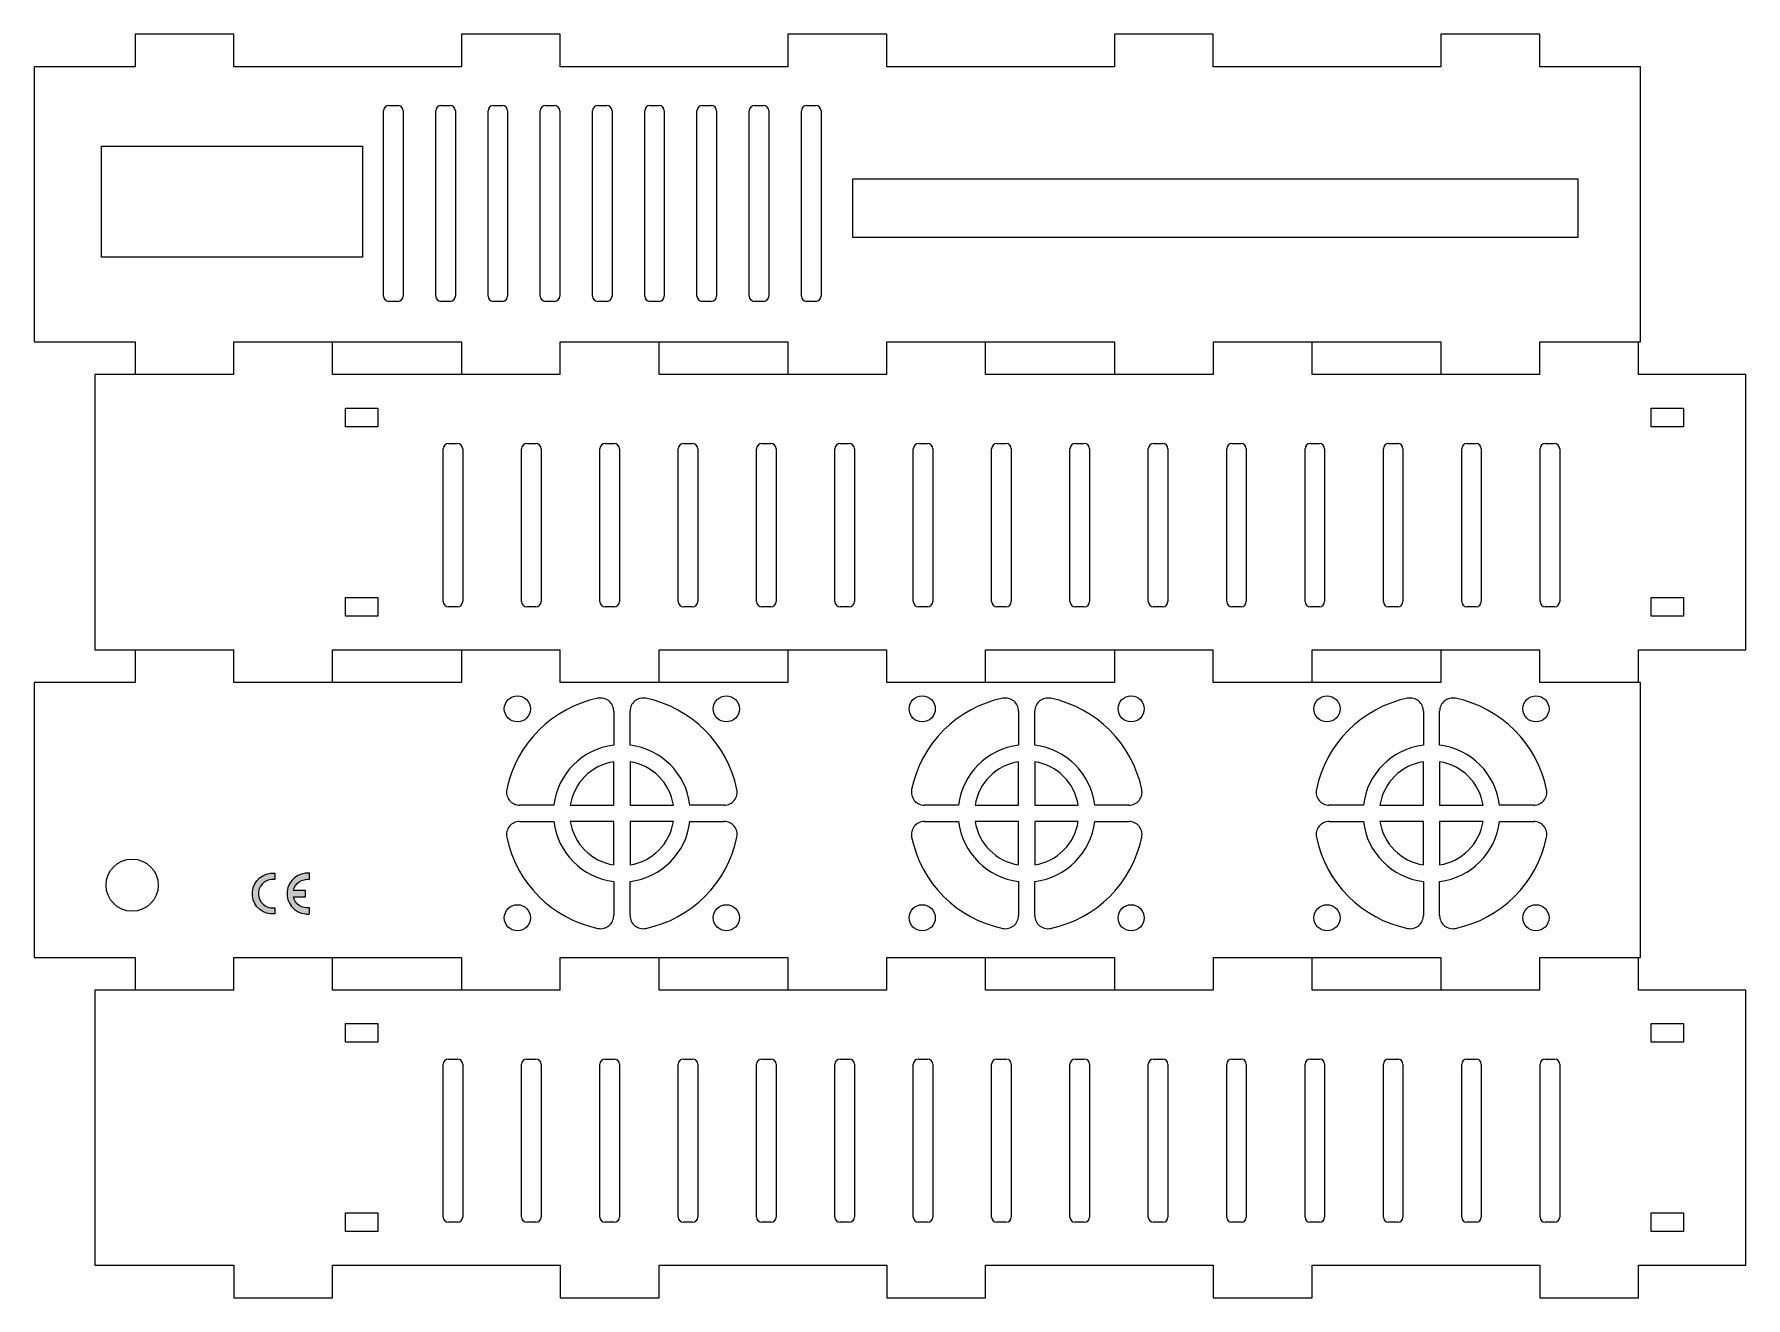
# Model space of a CAD drawing. Header units: millimetres. Extents: x -57 to 205, y 449 to 643.
import ezdxf

# ---------------------------------------------------------------- set-up
doc = ezdxf.new("R2010")
doc.units = ezdxf.units.MM
doc.layers.add('1', color=1, linetype='Continuous', lineweight=5)
doc.layers.add('2', color=5, linetype='Continuous', lineweight=5)

msp = doc.modelspace()

# ---------------------------------------------------------------- hatches: boundary and pattern name
at = {"lineweight": 0}
h = msp.add_hatch(color=7, dxfattribs=at)
h.dxf.hatch_style = 2
edge = h.paths.add_edge_path()
edge.add_spline(control_points=[(-19.88, 514.11), (-19.88, 514.11), (-19.88, 513.17), (-19.88, 513.17), (-21.07, 513.34), (-22.18, 512.51), (-22.36, 511.31), (-22.53, 510.11), (-21.7, 509), (-20.5, 508.83), (-20.29, 508.8), (-20.08, 508.8), (-19.88, 508.83), (-19.88, 508.83), (-19.88, 507.88), (-19.88, 507.88), (-21.6, 507.71), (-23.13, 508.96), (-23.3, 510.68), (-23.48, 512.4), (-22.22, 513.94), (-20.5, 514.11), (-20.29, 514.13), (-20.08, 514.13), (-19.88, 514.11)], knot_values=[0, 0, 0, 0, 1, 1, 1, 2, 2, 2, 3, 3, 3, 4, 4, 4, 5, 5, 5, 6, 6, 6, 7, 7, 7, 8, 8, 8, 8], degree=3, periodic=0)
h = msp.add_hatch(color=7, dxfattribs=at)
h.dxf.hatch_style = 2
edge = h.paths.add_edge_path()
edge.add_spline(control_points=[(-17.01, 511.47), (-16.76, 512.59), (-15.69, 513.33), (-14.55, 513.17), (-14.55, 513.17), (-14.55, 514.11), (-14.55, 514.11), (-16.27, 514.28), (-17.81, 513.03), (-17.98, 511.31), (-18.15, 509.59), (-16.9, 508.05), (-15.18, 507.88), (-14.97, 507.86), (-14.76, 507.86), (-14.55, 507.88), (-14.55, 507.88), (-14.55, 508.83), (-14.55, 508.83), (-15.69, 508.66), (-16.76, 509.41), (-17.01, 510.53), (-17.01, 510.53), (-15.18, 510.53), (-15.18, 510.53), (-15.18, 510.53), (-15.18, 511.47), (-15.18, 511.47), (-15.18, 511.47), (-17.01, 511.47), (-17.01, 511.47), (-17.01, 511.47), (-17.01, 511.47), (-17.01, 511.47)], knot_values=[0, 0, 0, 0, 1, 1, 1, 2, 2, 2, 3, 3, 3, 4, 4, 4, 5, 5, 5, 6, 6, 6, 7, 7, 7, 8, 8, 8, 9, 9, 9, 10, 10, 10, 11, 11, 11, 11], degree=3, periodic=0)

# ---------------------------------------------------------------- linework, layer by layer
at = {"layer": '1', "lineweight": 5}
for p, q in [((-41.27, 642.62), (-41.27, 637.62)), ((-26.14, 642.62), (-41.27, 642.62)), ((-26.14, 637.62), (-26.14, 642.62)), ((23.86, 642.62), (8.73, 642.62)), ((8.73, 642.62), (8.73, 637.62)), ((23.86, 637.62), (23.86, 642.62)), ((73.86, 642.62), (58.73, 642.62)), ((58.73, 642.62), (58.73, 637.62)), ((73.86, 637.62), (73.86, 642.62)), ((123.86, 642.62), (108.73, 642.62)), ((108.73, 642.62), (108.73, 637.62)), ((123.86, 637.62), (123.86, 642.62)), ((173.86, 642.62), (158.73, 642.62)), ((158.73, 642.62), (158.73, 637.62)), ((173.86, 637.62), (173.86, 642.62)), ((-41.27, 637.62), (-56.71, 637.62)), ((-56.71, 637.62), (-56.71, 595.49)), ((8.73, 637.62), (-26.14, 637.62)), ((58.73, 637.62), (23.86, 637.62)), ((108.73, 637.62), (73.86, 637.62)), ((158.73, 637.62), (123.86, 637.62)), ((189.29, 637.62), (173.86, 637.62)), ((189.29, 595.49), (189.29, 637.62)), ((-56.71, 595.49), (-41.27, 595.49)), ((-41.27, 595.49), (-41.27, 590.49)), ((-26.14, 590.49), (-26.14, 595.49)), ((-26.14, 595.49), (8.73, 595.49)), ((-11.01, 590.49), (-11.01, 595.49)), ((8.73, 595.49), (8.73, 590.49)), ((23.86, 590.49), (23.86, 595.49)), ((23.86, 595.49), (58.73, 595.49)), ((38.99, 590.49), (38.99, 595.49)), ((58.73, 595.49), (58.73, 595.49)), ((58.73, 595.49), (58.73, 590.49)), ((73.86, 590.49), (73.86, 595.49)), ((73.86, 595.49), (108.73, 595.49)), ((88.99, 590.49), (88.99, 595.49)), ((108.73, 595.49), (108.73, 590.49)), ((123.86, 595.49), (158.73, 595.49)), ((123.86, 595.49), (123.86, 590.49)), ((138.99, 590.49), (138.99, 595.49)), ((158.73, 595.49), (158.73, 590.49)), ((173.86, 590.49), (173.86, 595.49)), ((173.86, 595.49), (189.29, 595.49)), ((188.99, 590.49), (188.99, 595.49)), ((-26.14, 590.49), (-47.44, 590.49)), ((-47.44, 590.49), (-47.44, 548.36)), ((23.86, 590.49), (-11.01, 590.49)), ((73.86, 590.49), (38.99, 590.49)), ((123.86, 590.49), (88.99, 590.49)), ((173.86, 590.49), (138.99, 590.49)), ((205.42, 590.49), (188.99, 590.49)), ((205.42, 548.36), (205.42, 590.49)), ((-47.44, 548.36), (-26.14, 548.36)), ((-41.27, 548.36), (-41.27, 543.36)), ((-26.14, 543.36), (-26.14, 548.36)), ((-11.01, 543.36), (-11.01, 548.36)), ((-11.01, 548.36), (23.86, 548.36)), ((8.73, 548.36), (8.73, 543.36)), ((23.86, 543.36), (23.86, 548.36)), ((38.99, 543.36), (38.99, 548.36)), ((38.99, 548.36), (73.86, 548.36)), ((58.73, 548.36), (58.73, 543.36)), ((73.86, 543.36), (73.86, 548.36)), ((88.99, 543.36), (88.99, 548.36)), ((88.99, 548.36), (123.86, 548.36)), ((108.73, 548.36), (108.73, 543.36)), ((123.86, 543.36), (123.86, 548.36)), ((138.99, 543.36), (138.99, 548.36)), ((138.99, 548.36), (173.86, 548.36)), ((158.73, 548.36), (158.73, 543.36)), ((173.86, 543.36), (173.86, 548.36)), ((188.99, 543.36), (188.99, 548.36)), ((188.99, 548.36), (205.42, 548.36)), ((-41.27, 543.36), (-56.71, 543.36)), ((-56.71, 543.36), (-56.71, 501.23)), ((8.73, 543.36), (-26.14, 543.36)), ((58.73, 543.36), (23.86, 543.36)), ((108.73, 543.36), (73.86, 543.36)), ((158.73, 543.36), (123.86, 543.36)), ((189.29, 543.36), (173.86, 543.36)), ((189.29, 501.23), (189.29, 543.36)), ((-56.71, 501.23), (-41.27, 501.23)), ((-41.27, 501.23), (-41.27, 496.23)), ((-26.14, 496.23), (-26.14, 501.23)), ((-26.14, 501.23), (8.73, 501.23)), ((-11.01, 496.23), (-11.01, 501.23)), ((8.73, 501.23), (8.73, 496.23)), ((23.86, 496.23), (23.86, 501.23)), ((23.86, 501.23), (58.73, 501.23)), ((38.99, 496.23), (38.99, 501.23)), ((58.73, 501.23), (58.73, 496.23)), ((73.86, 496.23), (73.86, 501.23)), ((73.86, 501.23), (108.73, 501.23)), ((88.99, 496.23), (88.99, 501.23)), ((108.73, 501.23), (108.73, 496.23)), ((123.86, 501.23), (123.86, 496.23)), ((123.86, 501.23), (158.73, 501.23)), ((138.99, 496.23), (138.99, 501.23)), ((158.73, 501.23), (158.73, 496.23)), ((173.86, 496.23), (173.86, 501.23)), ((173.86, 501.23), (189.29, 501.23)), ((188.99, 496.23), (188.99, 501.23)), ((-26.14, 496.23), (-47.44, 496.23)), ((-47.44, 496.23), (-47.44, 454.1)), ((23.86, 496.23), (-11.01, 496.23)), ((73.86, 496.23), (38.99, 496.23)), ((123.86, 496.23), (88.99, 496.23)), ((173.86, 496.23), (138.99, 496.23)), ((205.42, 496.23), (188.99, 496.23)), ((205.42, 454.1), (205.42, 496.23)), ((-47.44, 454.1), (-26.14, 454.1)), ((-26.14, 454.1), (-26.14, 449.1)), ((-11.01, 449.1), (-11.01, 454.1)), ((-11.01, 454.1), (23.86, 454.1)), ((23.86, 454.1), (23.86, 449.1)), ((38.99, 449.1), (38.99, 454.1)), ((38.99, 454.1), (73.86, 454.1)), ((73.86, 454.1), (73.86, 449.1)), ((88.99, 449.1), (88.99, 454.1)), ((88.99, 454.1), (123.86, 454.1)), ((123.86, 454.1), (123.86, 449.1)), ((138.99, 449.1), (138.99, 454.1)), ((138.99, 454.1), (173.86, 454.1)), ((173.86, 454.1), (173.86, 449.1)), ((188.99, 449.1), (188.99, 454.1)), ((188.99, 454.1), (205.42, 454.1)), ((-26.14, 449.1), (-11.01, 449.1)), ((23.86, 449.1), (38.99, 449.1)), ((73.86, 449.1), (88.99, 449.1)), ((123.86, 449.1), (138.99, 449.1)), ((173.86, 449.1), (188.99, 449.1))]:
    msp.add_line(p, q, dxfattribs=at)
at = {"layer": '1', "color": 1, "lineweight": 5}
for p, q in [((-3.21, 630.91), (-3.21, 630.91)), ((-3.21, 602.51), (-3.21, 630.91)), ((-2.41, 631.71), (-2.41, 631.71)), ((-2.41, 631.71), (-1.01, 631.71)), ((-1.01, 631.71), (-1.01, 631.71)), ((-0.21, 630.91), (-0.21, 602.51)), ((4.79, 630.91), (4.79, 630.91)), ((4.79, 602.51), (4.79, 630.91)), ((5.59, 631.71), (5.59, 631.71)), ((5.59, 631.71), (6.99, 631.71)), ((6.99, 631.71), (6.99, 631.71)), ((7.79, 630.91), (7.79, 630.91)), ((7.79, 630.91), (7.79, 602.51)), ((12.79, 630.91), (12.79, 630.91)), ((12.79, 602.51), (12.79, 630.91)), ((13.59, 631.71), (13.59, 631.71)), ((13.59, 631.71), (14.99, 631.71)), ((15.79, 630.91), (15.79, 630.91)), ((15.79, 630.91), (15.79, 602.51)), ((20.79, 630.91), (20.79, 630.91)), ((20.79, 602.51), (20.79, 630.91)), ((21.59, 631.71), (22.99, 631.71)), ((22.99, 631.71), (22.99, 631.71)), ((23.79, 630.91), (23.79, 630.91)), ((23.79, 630.91), (23.79, 602.51)), ((28.79, 630.91), (28.79, 630.91)), ((28.79, 602.51), (28.79, 630.91)), ((29.59, 631.71), (29.59, 631.71)), ((29.59, 631.71), (30.99, 631.71)), ((30.99, 631.71), (30.99, 631.71)), ((31.79, 630.91), (31.79, 602.51)), ((36.79, 630.91), (36.79, 630.91)), ((36.79, 602.51), (36.79, 630.91)), ((37.59, 631.71), (38.99, 631.71)), ((38.99, 631.71), (38.99, 631.71)), ((39.79, 630.91), (39.79, 630.91)), ((39.79, 630.91), (39.79, 602.51)), ((44.79, 602.51), (44.79, 630.91)), ((45.59, 631.71), (46.99, 631.71)), ((47.79, 630.91), (47.79, 602.51)), ((52.79, 602.51), (52.79, 630.91)), ((53.59, 631.71), (53.59, 631.71)), ((53.59, 631.71), (54.99, 631.71)), ((55.79, 630.91), (55.79, 602.51)), ((60.79, 602.51), (60.79, 630.91)), ((61.59, 631.71), (61.59, 631.71)), ((61.59, 631.71), (62.99, 631.71)), ((63.79, 630.91), (63.79, 630.91)), ((63.79, 630.91), (63.79, 602.51)), ((-46.41, 608.49), (-46.41, 625.49)), ((-46.41, 625.49), (-6.41, 625.49)), ((-6.41, 625.49), (-6.41, 608.49)), ((68.69, 611.49), (68.69, 620.49)), ((68.69, 620.49), (179.69, 620.49)), ((179.69, 620.49), (179.69, 611.49)), ((179.69, 611.49), (68.69, 611.49)), ((-6.41, 608.49), (-46.41, 608.49)), ((-1.01, 601.71), (-2.41, 601.71)), ((-0.21, 602.51), (-0.21, 602.51)), ((6.99, 601.71), (5.59, 601.71)), ((5.59, 601.71), (5.59, 601.71)), ((7.79, 602.51), (7.79, 602.51)), ((14.99, 601.71), (13.59, 601.71)), ((13.59, 601.71), (13.59, 601.71)), ((14.99, 601.71), (14.99, 601.71)), ((15.79, 602.51), (15.79, 602.51)), ((22.99, 601.71), (21.59, 601.71)), ((22.99, 601.71), (22.99, 601.71)), ((30.99, 601.71), (29.59, 601.71)), ((29.59, 601.71), (29.59, 601.71)), ((38.99, 601.71), (37.59, 601.71)), ((37.59, 601.71), (37.59, 601.71)), ((38.99, 601.71), (38.99, 601.71)), ((39.79, 602.51), (39.79, 602.51)), ((46.99, 601.71), (45.59, 601.71)), ((45.59, 601.71), (45.59, 601.71)), ((54.99, 601.71), (53.59, 601.71)), ((53.59, 601.71), (53.59, 601.71)), ((62.99, 601.71), (61.59, 601.71)), ((-9.06, 585.36), (-4.09, 585.36)), ((-9.06, 582.49), (-9.06, 585.36)), ((-4.09, 585.36), (-4.09, 582.49)), ((190.94, 585.36), (195.91, 585.36)), ((190.94, 582.49), (190.94, 585.36)), ((195.91, 585.36), (195.91, 582.49)), ((-4.09, 582.49), (-9.06, 582.49)), ((195.91, 582.49), (190.94, 582.49)), ((6.72, 579.93), (8.12, 579.93)), ((18.72, 579.93), (18.72, 579.93)), ((18.72, 579.93), (20.12, 579.93)), ((30.72, 579.93), (32.12, 579.93)), ((42.72, 579.93), (42.72, 579.93)), ((42.72, 579.93), (44.12, 579.93)), ((44.12, 579.93), (44.12, 579.93)), ((54.72, 579.93), (56.12, 579.93)), ((66.72, 579.93), (68.12, 579.93)), ((78.72, 579.93), (80.12, 579.93)), ((90.72, 579.93), (92.12, 579.93)), ((102.72, 579.93), (104.12, 579.93)), ((114.72, 579.93), (116.12, 579.93)), ((116.12, 579.93), (116.12, 579.93)), ((126.72, 579.93), (128.12, 579.93)), ((138.72, 579.93), (138.72, 579.93)), ((138.72, 579.93), (140.12, 579.93)), ((140.12, 579.93), (140.12, 579.93)), ((150.72, 579.93), (150.72, 579.93)), ((150.72, 579.93), (152.12, 579.93)), ((152.12, 579.93), (152.12, 579.93)), ((162.72, 579.93), (164.12, 579.93)), ((174.72, 579.93), (174.72, 579.93)), ((174.72, 579.93), (176.12, 579.93)), ((176.12, 579.93), (176.12, 579.93)), ((5.92, 555.73), (5.92, 579.13)), ((5.92, 579.13), (5.92, 579.13)), ((8.92, 579.13), (8.92, 579.13)), ((8.92, 579.13), (8.92, 555.73)), ((17.92, 555.73), (17.92, 579.13)), ((20.92, 579.13), (20.92, 579.13)), ((20.92, 579.13), (20.92, 555.73)), ((29.92, 555.73), (29.92, 579.13)), ((32.92, 579.13), (32.92, 555.73)), ((41.92, 555.73), (41.92, 579.13)), ((41.92, 579.13), (41.92, 579.13)), ((44.92, 579.13), (44.92, 555.73)), ((53.92, 555.73), (53.92, 579.13)), ((56.92, 579.13), (56.92, 579.13)), ((56.92, 579.13), (56.92, 555.73)), ((65.92, 555.73), (65.92, 579.13)), ((65.92, 579.13), (65.92, 579.13)), ((68.92, 579.13), (68.92, 579.13)), ((68.92, 579.13), (68.92, 555.73)), ((77.92, 555.73), (77.92, 579.13)), ((80.92, 579.13), (80.92, 555.73)), ((89.92, 555.73), (89.92, 579.13)), ((92.92, 579.13), (92.92, 555.73)), ((101.92, 555.73), (101.92, 579.13)), ((101.92, 579.13), (101.92, 579.13)), ((104.92, 579.13), (104.92, 579.13)), ((104.92, 579.13), (104.92, 555.73)), ((113.92, 555.73), (113.92, 579.13)), ((116.92, 579.13), (116.92, 579.13)), ((116.92, 579.13), (116.92, 555.73)), ((125.92, 555.73), (125.92, 579.13)), ((125.92, 579.13), (125.92, 579.13)), ((128.92, 579.13), (128.92, 579.13)), ((128.92, 579.13), (128.92, 555.73)), ((137.92, 555.73), (137.92, 579.13)), ((137.92, 579.13), (137.92, 579.13)), ((140.92, 579.13), (140.92, 555.73)), ((149.92, 555.73), (149.92, 579.13)), ((152.92, 579.13), (152.92, 555.73)), ((161.92, 555.73), (161.92, 579.13)), ((161.92, 579.13), (161.92, 579.13)), ((164.92, 579.13), (164.92, 579.13)), ((164.92, 579.13), (164.92, 555.73)), ((173.92, 555.73), (173.92, 579.13)), ((176.92, 579.13), (176.92, 579.13)), ((176.92, 579.13), (176.92, 555.73)), ((-9.06, 556.36), (-4.09, 556.36)), ((-9.06, 553.49), (-9.06, 556.36)), ((-4.09, 556.36), (-4.09, 553.49)), ((5.92, 555.73), (5.92, 555.73)), ((41.92, 555.73), (41.92, 555.73)), ((101.92, 555.73), (101.92, 555.73)), ((125.92, 555.73), (125.92, 555.73)), ((161.92, 555.73), (161.92, 555.73)), ((190.94, 556.36), (195.91, 556.36)), ((190.94, 553.49), (190.94, 556.36)), ((195.91, 556.36), (195.91, 553.49)), ((-4.09, 553.49), (-9.06, 553.49)), ((8.12, 554.93), (6.72, 554.93)), ((6.72, 554.93), (6.72, 554.93)), ((8.12, 554.93), (8.12, 554.93)), ((20.12, 554.93), (18.72, 554.93)), ((32.12, 554.93), (30.72, 554.93)), ((32.12, 554.93), (32.12, 554.93)), ((44.12, 554.93), (42.72, 554.93)), ((42.72, 554.93), (42.72, 554.93)), ((44.12, 554.93), (44.12, 554.93)), ((56.12, 554.93), (54.72, 554.93)), ((54.72, 554.93), (54.72, 554.93)), ((68.12, 554.93), (66.72, 554.93)), ((66.72, 554.93), (66.72, 554.93)), ((80.12, 554.93), (78.72, 554.93)), ((78.72, 554.93), (78.72, 554.93)), ((80.12, 554.93), (80.12, 554.93)), ((92.12, 554.93), (90.72, 554.93)), ((104.12, 554.93), (102.72, 554.93)), ((116.12, 554.93), (114.72, 554.93)), ((114.72, 554.93), (114.72, 554.93)), ((116.12, 554.93), (116.12, 554.93)), ((128.12, 554.93), (126.72, 554.93)), ((140.12, 554.93), (138.72, 554.93)), ((152.12, 554.93), (150.72, 554.93)), ((152.12, 554.93), (152.12, 554.93)), ((164.12, 554.93), (162.72, 554.93)), ((162.72, 554.93), (162.72, 554.93)), ((164.12, 554.93), (164.12, 554.93)), ((176.12, 554.93), (174.72, 554.93)), ((174.72, 554.93), (174.72, 554.93)), ((195.91, 553.49), (190.94, 553.49)), ((29.64, 540.92), (29.64, 540.92)), ((36.95, 540.92), (36.95, 540.92)), ((98.95, 540.92), (98.95, 540.92)), ((153.64, 540.92), (153.64, 540.92)), ((160.95, 540.92), (160.95, 540.92)), ((32.04, 538.96), (32.04, 538.96)), ((32.04, 538.96), (32.04, 533.72)), ((34.54, 533.72), (34.54, 538.96)), ((94.04, 538.96), (94.04, 538.96)), ((94.04, 538.96), (94.04, 533.72)), ((96.54, 533.72), (96.54, 538.96)), ((156.04, 538.96), (156.04, 538.96)), ((156.04, 538.96), (156.04, 533.72)), ((158.54, 533.72), (158.54, 538.96)), ((32.04, 533.72), (32.04, 533.72)), ((34.54, 533.72), (34.54, 533.72)), ((96.54, 533.72), (96.54, 533.72)), ((156.04, 533.72), (156.04, 533.72)), ((158.54, 533.72), (158.54, 533.72)), ((32.04, 524.55), (32.04, 531.2)), ((34.54, 531.2), (34.54, 524.55)), ((94.04, 524.55), (94.04, 531.2)), ((94.04, 531.2), (94.04, 531.2)), ((96.54, 531.2), (96.54, 524.55)), ((96.54, 531.2), (96.54, 531.2)), ((156.04, 524.55), (156.04, 531.2)), ((156.04, 531.2), (156.04, 531.2)), ((158.54, 531.2), (158.54, 524.55)), ((158.54, 531.2), (158.54, 531.2)), ((15.67, 526.95), (15.67, 526.95)), ((50.92, 526.95), (50.92, 526.95)), ((77.67, 526.95), (77.67, 526.95)), ((112.92, 526.95), (112.92, 526.95)), ((139.67, 526.95), (139.67, 526.95)), ((22.87, 524.55), (17.63, 524.55)), ((25.39, 524.55), (32.04, 524.55)), ((25.39, 524.55), (25.39, 524.55)), ((34.54, 524.55), (41.19, 524.55)), ((41.19, 524.55), (41.19, 524.55)), ((48.96, 524.55), (43.72, 524.55)), ((43.72, 524.55), (43.72, 524.55)), ((84.87, 524.55), (79.63, 524.55)), ((84.87, 524.55), (84.87, 524.55)), ((87.39, 524.55), (94.04, 524.55)), ((96.54, 524.55), (103.19, 524.55)), ((103.19, 524.55), (103.19, 524.55)), ((110.96, 524.55), (105.72, 524.55)), ((105.72, 524.55), (105.72, 524.55)), ((146.87, 524.55), (141.63, 524.55)), ((146.87, 524.55), (146.87, 524.55)), ((149.39, 524.55), (156.04, 524.55)), ((149.39, 524.55), (149.39, 524.55)), ((158.54, 524.55), (165.19, 524.55)), ((165.19, 524.55), (165.19, 524.55)), ((172.96, 524.55), (167.72, 524.55)), ((167.72, 524.55), (167.72, 524.55)), ((172.96, 524.55), (172.96, 524.55)), ((17.63, 522.05), (22.87, 522.05)), ((22.87, 522.05), (22.87, 522.05)), ((32.04, 522.05), (25.39, 522.05)), ((25.39, 522.05), (25.39, 522.05)), ((32.04, 515.4), (32.04, 522.05)), ((41.19, 522.05), (34.54, 522.05)), ((34.54, 522.05), (34.54, 515.4)), ((43.72, 522.05), (43.72, 522.05)), ((43.72, 522.05), (48.96, 522.05)), ((48.96, 522.05), (48.96, 522.05)), ((79.63, 522.05), (84.87, 522.05)), ((84.87, 522.05), (84.87, 522.05)), ((94.04, 522.05), (87.39, 522.05)), ((87.39, 522.05), (87.39, 522.05)), ((94.04, 515.4), (94.04, 522.05)), ((103.19, 522.05), (96.54, 522.05)), ((96.54, 522.05), (96.54, 515.4)), ((105.72, 522.05), (110.96, 522.05)), ((141.63, 522.05), (146.87, 522.05)), ((146.87, 522.05), (146.87, 522.05)), ((156.04, 522.05), (149.39, 522.05)), ((149.39, 522.05), (149.39, 522.05)), ((156.04, 515.4), (156.04, 522.05)), ((165.19, 522.05), (158.54, 522.05)), ((158.54, 522.05), (158.54, 515.4)), ((165.19, 522.05), (165.19, 522.05)), ((167.72, 522.05), (167.72, 522.05)), ((167.72, 522.05), (172.96, 522.05)), ((15.67, 519.64), (15.67, 519.64)), ((50.92, 519.64), (50.92, 519.64)), ((77.67, 519.64), (77.67, 519.64)), ((112.92, 519.64), (112.92, 519.64)), ((139.67, 519.64), (139.67, 519.64)), ((174.92, 519.64), (174.92, 519.64)), ((32.04, 515.4), (32.04, 515.4)), ((34.54, 515.4), (34.54, 515.4)), ((94.04, 515.4), (94.04, 515.4)), ((158.54, 515.4), (158.54, 515.4)), ((32.04, 512.87), (32.04, 507.63)), ((34.54, 507.63), (34.54, 512.87)), ((94.04, 512.87), (94.04, 507.63)), ((96.54, 507.63), (96.54, 512.87)), ((96.54, 512.87), (96.54, 512.87)), ((156.04, 512.87), (156.04, 512.87)), ((156.04, 512.87), (156.04, 507.63)), ((158.54, 507.63), (158.54, 512.87)), ((158.54, 512.87), (158.54, 512.87)), ((32.04, 507.63), (32.04, 507.63)), ((94.04, 507.63), (94.04, 507.63)), ((156.04, 507.63), (156.04, 507.63)), ((29.64, 505.67), (29.64, 505.67)), ((91.64, 505.67), (91.64, 505.67)), ((98.95, 505.67), (98.95, 505.67)), ((160.95, 505.67), (160.95, 505.67)), ((-9.06, 491.1), (-4.09, 491.1)), ((-9.06, 488.23), (-9.06, 491.1)), ((-4.09, 491.1), (-4.09, 488.23)), ((190.94, 491.1), (195.91, 491.1)), ((190.94, 488.23), (190.94, 491.1)), ((195.91, 491.1), (195.91, 488.23)), ((-4.09, 488.23), (-9.06, 488.23)), ((195.91, 488.23), (190.94, 488.23)), ((6.72, 485.67), (6.72, 485.67)), ((6.72, 485.67), (8.12, 485.67)), ((8.12, 485.67), (8.12, 485.67)), ((18.72, 485.67), (18.72, 485.67)), ((18.72, 485.67), (20.12, 485.67)), ((20.12, 485.67), (20.12, 485.67)), ((30.72, 485.67), (32.12, 485.67)), ((42.72, 485.67), (42.72, 485.67)), ((42.72, 485.67), (44.12, 485.67)), ((44.12, 485.67), (44.12, 485.67)), ((54.72, 485.67), (56.12, 485.67)), ((56.12, 485.67), (56.12, 485.67)), ((66.72, 485.67), (66.72, 485.67)), ((66.72, 485.67), (68.12, 485.67)), ((78.72, 485.67), (80.12, 485.67)), ((90.72, 485.67), (90.72, 485.67)), ((90.72, 485.67), (92.12, 485.67)), ((92.12, 485.67), (92.12, 485.67)), ((102.72, 485.67), (102.72, 485.67)), ((102.72, 485.67), (104.12, 485.67)), ((114.72, 485.67), (116.12, 485.67)), ((126.72, 485.67), (128.12, 485.67)), ((138.72, 485.67), (138.72, 485.67)), ((138.72, 485.67), (140.12, 485.67)), ((140.12, 485.67), (140.12, 485.67)), ((150.72, 485.67), (152.12, 485.67)), ((162.72, 485.67), (162.72, 485.67)), ((162.72, 485.67), (164.12, 485.67)), ((164.12, 485.67), (164.12, 485.67)), ((174.72, 485.67), (174.72, 485.67)), ((174.72, 485.67), (176.12, 485.67)), ((176.12, 485.67), (176.12, 485.67)), ((5.92, 461.47), (5.92, 484.87)), ((5.92, 484.87), (5.92, 484.87)), ((8.92, 484.87), (8.92, 484.87)), ((8.92, 484.87), (8.92, 461.47)), ((17.92, 461.47), (17.92, 484.87)), ((20.92, 484.87), (20.92, 484.87)), ((20.92, 484.87), (20.92, 461.47)), ((29.92, 461.47), (29.92, 484.87)), ((32.92, 484.87), (32.92, 461.47)), ((41.92, 461.47), (41.92, 484.87)), ((41.92, 484.87), (41.92, 484.87)), ((44.92, 484.87), (44.92, 484.87)), ((44.92, 484.87), (44.92, 461.47)), ((53.92, 461.47), (53.92, 484.87)), ((56.92, 484.87), (56.92, 484.87)), ((56.92, 484.87), (56.92, 461.47)), ((65.92, 461.47), (65.92, 484.87)), ((65.92, 484.87), (65.92, 484.87)), ((68.92, 484.87), (68.92, 461.47)), ((77.92, 461.47), (77.92, 484.87)), ((80.92, 484.87), (80.92, 461.47)), ((89.92, 461.47), (89.92, 484.87)), ((92.92, 484.87), (92.92, 461.47)), ((101.92, 461.47), (101.92, 484.87)), ((101.92, 484.87), (101.92, 484.87)), ((104.92, 484.87), (104.92, 484.87)), ((104.92, 484.87), (104.92, 461.47)), ((113.92, 461.47), (113.92, 484.87)), ((116.92, 484.87), (116.92, 484.87)), ((116.92, 484.87), (116.92, 461.47)), ((125.92, 461.47), (125.92, 484.87)), ((125.92, 484.87), (125.92, 484.87)), ((128.92, 484.87), (128.92, 484.87)), ((128.92, 484.87), (128.92, 461.47)), ((137.92, 461.47), (137.92, 484.87)), ((137.92, 484.87), (137.92, 484.87)), ((140.92, 484.87), (140.92, 461.47)), ((149.92, 461.47), (149.92, 484.87)), ((152.92, 484.87), (152.92, 461.47)), ((161.92, 461.47), (161.92, 484.87)), ((161.92, 484.87), (161.92, 484.87)), ((164.92, 484.87), (164.92, 484.87)), ((164.92, 484.87), (164.92, 461.47)), ((173.92, 461.47), (173.92, 484.87)), ((176.92, 484.87), (176.92, 484.87)), ((176.92, 484.87), (176.92, 461.47)), ((-9.06, 462.1), (-4.09, 462.1)), ((-9.06, 459.23), (-9.06, 462.1)), ((-4.09, 462.1), (-4.09, 459.23)), ((5.92, 461.47), (5.92, 461.47)), ((41.92, 461.47), (41.92, 461.47)), ((101.92, 461.47), (101.92, 461.47)), ((125.92, 461.47), (125.92, 461.47)), ((161.92, 461.47), (161.92, 461.47)), ((190.94, 462.1), (195.91, 462.1)), ((190.94, 459.23), (190.94, 462.1)), ((195.91, 462.1), (195.91, 459.23)), ((-4.09, 459.23), (-9.06, 459.23)), ((8.12, 460.67), (6.72, 460.67)), ((20.12, 460.67), (18.72, 460.67)), ((32.12, 460.67), (30.72, 460.67)), ((32.12, 460.67), (32.12, 460.67)), ((44.12, 460.67), (42.72, 460.67)), ((42.72, 460.67), (42.72, 460.67)), ((44.12, 460.67), (44.12, 460.67)), ((56.12, 460.67), (54.72, 460.67)), ((54.72, 460.67), (54.72, 460.67)), ((68.12, 460.67), (66.72, 460.67)), ((66.72, 460.67), (66.72, 460.67)), ((80.12, 460.67), (78.72, 460.67)), ((78.72, 460.67), (78.72, 460.67)), ((80.12, 460.67), (80.12, 460.67)), ((92.12, 460.67), (90.72, 460.67)), ((90.72, 460.67), (90.72, 460.67)), ((92.12, 460.67), (92.12, 460.67)), ((104.12, 460.67), (102.72, 460.67)), ((104.12, 460.67), (104.12, 460.67)), ((116.12, 460.67), (114.72, 460.67)), ((128.12, 460.67), (126.72, 460.67)), ((126.72, 460.67), (126.72, 460.67)), ((128.12, 460.67), (128.12, 460.67)), ((140.12, 460.67), (138.72, 460.67)), ((138.72, 460.67), (138.72, 460.67)), ((140.12, 460.67), (140.12, 460.67)), ((152.12, 460.67), (150.72, 460.67)), ((152.12, 460.67), (152.12, 460.67)), ((164.12, 460.67), (162.72, 460.67)), ((162.72, 460.67), (162.72, 460.67)), ((164.12, 460.67), (164.12, 460.67)), ((176.12, 460.67), (174.72, 460.67)), ((174.72, 460.67), (174.72, 460.67)), ((195.91, 459.23), (190.94, 459.23))]:
    msp.add_line(p, q, dxfattribs=at)
at = {"layer": '1'}
for centre in [(17.29, 539.3), (49.29, 539.3), (79.29, 539.3), (111.29, 539.3), (141.29, 539.3), (173.29, 539.3), (17.29, 507.3), (49.29, 507.3), (79.29, 507.3), (111.29, 507.3), (141.29, 507.3), (173.29, 507.3)]:
    msp.add_circle(centre, 2, dxfattribs=at)
at = {"layer": '1', "color": 1, "lineweight": 5}
msp.add_circle((-41.71, 512.3), 4, dxfattribs=at)
for centre, radius, start, end in [((-2.41, 630.91), 0.8, 90, 180), ((-1.01, 630.91), 0.8, 0, 90), ((5.59, 630.91), 0.8, 90, 180), ((6.99, 630.91), 0.8, 0, 90), ((13.59, 630.91), 0.8, 90, 180), ((14.99, 630.91), 0.8, 0, 90), ((21.59, 630.91), 0.8, 90, 180), ((22.99, 630.91), 0.8, 0, 90), ((29.59, 630.91), 0.8, 90, 180), ((30.99, 630.91), 0.8, 0, 90), ((37.59, 630.91), 0.8, 90, 180), ((38.99, 630.91), 0.8, 0, 90), ((45.59, 630.91), 0.8, 90, 180), ((46.99, 630.91), 0.8, 0, 90), ((53.59, 630.91), 0.8, 90, 180), ((54.99, 630.91), 0.8, 0, 90), ((61.59, 630.91), 0.8, 90, 180), ((62.99, 630.91), 0.8, 0, 90), ((-2.41, 602.51), 0.8, 180, 270), ((-1.01, 602.51), 0.8, 270, 0), ((5.59, 602.51), 0.8, 180, 270), ((6.99, 602.51), 0.8, 270, 0), ((13.59, 602.51), 0.8, 180, 270), ((14.99, 602.51), 0.8, 270, 0), ((21.59, 602.51), 0.8, 180, 270), ((22.99, 602.51), 0.8, 270, 0), ((29.59, 602.51), 0.8, 180, 270), ((30.99, 602.51), 0.8, 270, 0), ((37.59, 602.51), 0.8, 180, 270), ((38.99, 602.51), 0.8, 270, 0), ((45.59, 602.51), 0.8, 180, 270), ((46.99, 602.51), 0.8, 270, 0), ((53.59, 602.51), 0.8, 180, 270), ((54.99, 602.51), 0.8, 270, 0), ((61.59, 602.51), 0.8, 180, 270), ((62.99, 602.51), 0.8, 270, 0), ((6.72, 579.13), 0.8, 90, 180), ((8.12, 579.13), 0.8, 0, 90), ((18.72, 579.13), 0.8, 90, 180), ((20.12, 579.13), 0.8, 0, 90), ((30.72, 579.13), 0.8, 90, 180), ((32.12, 579.13), 0.8, 0, 90), ((42.72, 579.13), 0.8, 90, 180), ((44.12, 579.13), 0.8, 360, 90), ((54.72, 579.13), 0.8, 90, 180), ((56.12, 579.13), 0.8, 360, 90), ((66.72, 579.13), 0.8, 90, 180), ((68.12, 579.13), 0.8, 360, 90), ((78.72, 579.13), 0.8, 90, 180), ((80.12, 579.13), 0.8, 360, 90), ((90.72, 579.13), 0.8, 90, 180), ((92.12, 579.13), 0.8, 360, 90), ((102.72, 579.13), 0.8, 90, 180), ((104.12, 579.13), 0.8, 360, 90), ((114.72, 579.13), 0.8, 90, 180), ((116.12, 579.13), 0.8, 360, 90), ((126.72, 579.13), 0.8, 90, 180), ((128.12, 579.13), 0.8, 0, 90), ((138.72, 579.13), 0.8, 90, 180), ((140.12, 579.13), 0.8, 0, 90), ((150.72, 579.13), 0.8, 90, 180), ((152.12, 579.13), 0.8, 0, 90), ((162.72, 579.13), 0.8, 90, 180), ((164.12, 579.13), 0.8, 0, 90), ((174.72, 579.13), 0.8, 90, 180), ((176.12, 579.13), 0.8, 0, 90), ((6.72, 555.73), 0.8, 180, 270), ((8.12, 555.73), 0.8, 270, 0), ((18.72, 555.73), 0.8, 180, 270), ((20.12, 555.73), 0.8, 270, 360), ((30.72, 555.73), 0.8, 180, 270), ((32.12, 555.73), 0.8, 270, 0), ((42.72, 555.73), 0.8, 180, 270), ((44.12, 555.73), 0.8, 270, 0), ((54.72, 555.73), 0.8, 180, 270), ((56.12, 555.73), 0.8, 270, 0), ((66.72, 555.73), 0.8, 180, 270), ((68.12, 555.73), 0.8, 270, 0), ((78.72, 555.73), 0.8, 180, 270), ((80.12, 555.73), 0.8, 270, 0), ((90.72, 555.73), 0.8, 180, 270), ((92.12, 555.73), 0.8, 270, 0), ((102.72, 555.73), 0.8, 180, 270), ((104.12, 555.73), 0.8, 270, 0), ((114.72, 555.73), 0.8, 180, 270), ((116.12, 555.73), 0.8, 270, 0), ((126.72, 555.73), 0.8, 180, 270), ((128.12, 555.73), 0.8, 270, 0), ((138.72, 555.73), 0.8, 180, 270), ((140.12, 555.73), 0.8, 270, 0), ((150.72, 555.73), 0.8, 180, 270), ((152.12, 555.73), 0.8, 270, 0), ((162.72, 555.73), 0.8, 180, 270), ((164.12, 555.73), 0.8, 270, 0), ((174.72, 555.73), 0.8, 180, 270), ((176.12, 555.73), 0.8, 270, 0), ((33.29, 523.3), 18, 101.7198, 168.2802), ((30.04, 538.96), 2, 0, 101.7198), ((36.54, 538.96), 2, 78.2802, 180), ((33.29, 523.3), 18, 11.7198, 78.2802), ((95.29, 523.3), 18, 101.7198, 168.2802), ((92.04, 538.96), 2, 0, 101.7198), ((98.54, 538.96), 2, 78.2802, 180), ((95.29, 523.3), 18, 11.7198, 78.2802), ((157.29, 523.3), 18, 101.7198, 168.2802), ((154.04, 538.96), 2, 360, 101.7198), ((160.54, 538.96), 2, 78.2802, 180), ((157.29, 523.3), 18, 11.7198, 78.2802), ((33.29, 523.3), 10.5, 96.8371, 173.1629), ((33.29, 523.3), 10.5, 6.8371, 83.1629), ((95.29, 523.3), 10.5, 96.8371, 173.1629), ((95.29, 523.3), 10.5, 6.8371, 83.1629), ((157.29, 523.3), 10.5, 96.8371, 173.1629), ((157.29, 523.3), 10.5, 6.8371, 83.1629), ((33.29, 523.3), 8, 98.9893, 171.0107), ((33.29, 523.3), 8, 8.9893, 81.0107), ((95.29, 523.3), 8, 98.9893, 171.0107), ((95.29, 523.3), 8, 8.9893, 81.0107), ((157.29, 523.3), 8, 98.9893, 171.0107), ((157.29, 523.3), 8, 8.9893, 81.0107), ((17.63, 526.55), 2, 168.2802, 270), ((48.96, 526.55), 2, 270, 11.7198), ((79.63, 526.55), 2, 168.2802, 270), ((110.96, 526.55), 2, 270, 11.7198), ((141.63, 526.55), 2, 168.2802, 270), ((172.96, 526.55), 2, 270, 11.7198), ((17.63, 520.05), 2, 90, 191.7198), ((33.29, 523.3), 10.5, 186.8371, 263.1629), ((33.29, 523.3), 8, 188.9893, 261.0107), ((33.29, 523.3), 8, 278.9893, 351.0107), ((33.29, 523.3), 10.5, 276.8371, 353.1629), ((48.96, 520.05), 2, 348.2802, 90), ((79.63, 520.05), 2, 90, 191.7198), ((95.29, 523.3), 10.5, 186.8371, 263.1629), ((95.29, 523.3), 8, 188.9893, 261.0107), ((95.29, 523.3), 10.5, 276.8371, 353.1629), ((95.29, 523.3), 8, 278.9893, 351.0107), ((110.96, 520.05), 2, 348.2802, 90), ((141.63, 520.05), 2, 90, 191.7198), ((157.29, 523.3), 10.5, 186.8371, 263.1629), ((157.29, 523.3), 8, 188.9893, 261.0107), ((157.29, 523.3), 10.5, 276.8371, 353.1629), ((157.29, 523.3), 8, 278.9893, 351.0107), ((172.96, 520.05), 2, 348.2802, 90), ((33.29, 523.3), 18, 191.7198, 258.2802), ((33.29, 523.3), 18, 281.7198, 348.2802), ((95.29, 523.3), 18, 191.7198, 258.2802), ((95.29, 523.3), 18, 281.7198, 348.2802), ((157.29, 523.3), 18, 191.7198, 258.2802), ((157.29, 523.3), 18, 281.7198, 348.2802), ((30.04, 507.63), 2, 258.2802, 0), ((36.54, 507.63), 2, 180, 281.7198), ((92.04, 507.63), 2, 258.2802, 0), ((98.54, 507.63), 2, 180, 281.7198), ((154.04, 507.63), 2, 258.2802, 0), ((160.54, 507.63), 2, 180, 281.7198), ((6.72, 484.87), 0.8, 90, 180), ((8.12, 484.87), 0.8, 0, 90), ((18.72, 484.87), 0.8, 90, 180), ((20.12, 484.87), 0.8, 0, 90), ((30.72, 484.87), 0.8, 90, 180), ((32.12, 484.87), 0.8, 0, 90), ((42.72, 484.87), 0.8, 90, 180), ((44.12, 484.87), 0.8, 0, 90), ((54.72, 484.87), 0.8, 90, 180), ((56.12, 484.87), 0.8, 0, 90), ((66.72, 484.87), 0.8, 90, 180), ((68.12, 484.87), 0.8, 0, 90), ((78.72, 484.87), 0.8, 90, 180), ((80.12, 484.87), 0.8, 0, 90), ((90.72, 484.87), 0.8, 90, 180), ((92.12, 484.87), 0.8, 0, 90), ((102.72, 484.87), 0.8, 90, 180), ((104.12, 484.87), 0.8, 0, 90), ((114.72, 484.87), 0.8, 90, 180), ((116.12, 484.87), 0.8, 0, 90), ((126.72, 484.87), 0.8, 90, 180), ((128.12, 484.87), 0.8, 0, 90), ((138.72, 484.87), 0.8, 90, 180), ((140.12, 484.87), 0.8, 0, 90), ((150.72, 484.87), 0.8, 90, 180), ((152.12, 484.87), 0.8, 0, 90), ((162.72, 484.87), 0.8, 90, 180), ((164.12, 484.87), 0.8, 0, 90), ((174.72, 484.87), 0.8, 90, 180), ((176.12, 484.87), 0.8, 0, 90), ((6.72, 461.47), 0.8, 180, 270), ((8.12, 461.47), 0.8, 270, 0), ((18.72, 461.47), 0.8, 180, 270), ((20.12, 461.47), 0.8, 270, 0), ((30.72, 461.47), 0.8, 180, 270), ((32.12, 461.47), 0.8, 270, 0), ((42.72, 461.47), 0.8, 180, 270), ((44.12, 461.47), 0.8, 270, 0), ((54.72, 461.47), 0.8, 180, 270), ((56.12, 461.47), 0.8, 270, 0), ((66.72, 461.47), 0.8, 180, 270), ((68.12, 461.47), 0.8, 270, 0), ((78.72, 461.47), 0.8, 180, 270), ((80.12, 461.47), 0.8, 270, 0), ((90.72, 461.47), 0.8, 180, 270), ((92.12, 461.47), 0.8, 270, 0), ((102.72, 461.47), 0.8, 180, 270), ((104.12, 461.47), 0.8, 270, 0), ((114.72, 461.47), 0.8, 180, 270), ((116.12, 461.47), 0.8, 270, 0), ((126.72, 461.47), 0.8, 180, 270), ((128.12, 461.47), 0.8, 270, 0), ((138.72, 461.47), 0.8, 180, 270), ((140.12, 461.47), 0.8, 270, 0), ((150.72, 461.47), 0.8, 180, 270), ((152.12, 461.47), 0.8, 270, 0), ((162.72, 461.47), 0.8, 180, 270), ((164.12, 461.47), 0.8, 270, 0), ((174.72, 461.47), 0.8, 180, 270), ((176.12, 461.47), 0.8, 270, 0)]:
    msp.add_arc(centre, radius, start, end, dxfattribs=at)
at = {"layer": '2', "color": 5, "lineweight": 5}
for points in [[(-23.3, 510.68), (-23.48, 512.4), (-22.22, 513.94), (-20.5, 514.11)], [(-20.5, 514.11), (-20.29, 514.13), (-20.08, 514.13), (-19.88, 514.11)], [(-19.88, 514.11), (-19.88, 514.11), (-19.88, 513.17), (-19.88, 513.17)], [(-14.55, 514.11), (-16.27, 514.28), (-17.81, 513.03), (-17.98, 511.31)], [(-14.55, 513.17), (-14.55, 513.17), (-14.55, 514.11), (-14.55, 514.11)], [(-22.36, 511.31), (-22.53, 510.11), (-21.7, 509), (-20.5, 508.83)], [(-19.88, 513.17), (-21.07, 513.34), (-22.18, 512.51), (-22.36, 511.31)], [(-17.98, 511.31), (-18.15, 509.59), (-16.9, 508.05), (-15.18, 507.88)], [(-17.01, 511.47), (-16.76, 512.59), (-15.69, 513.33), (-14.55, 513.17)], [(-15.18, 511.47), (-15.18, 511.47), (-17.01, 511.47), (-17.01, 511.47)], [(-15.18, 510.53), (-15.18, 510.53), (-15.18, 511.47), (-15.18, 511.47)], [(-19.88, 507.88), (-21.6, 507.71), (-23.13, 508.96), (-23.3, 510.68)], [(-20.5, 508.83), (-20.29, 508.8), (-20.08, 508.8), (-19.88, 508.83)], [(-19.88, 508.83), (-19.88, 508.83), (-19.88, 507.88), (-19.88, 507.88)], [(-14.55, 508.83), (-15.69, 508.66), (-16.76, 509.41), (-17.01, 510.53)], [(-17.01, 510.53), (-17.01, 510.53), (-15.18, 510.53), (-15.18, 510.53)], [(-14.55, 507.88), (-14.55, 507.88), (-14.55, 508.83), (-14.55, 508.83)], [(-15.18, 507.88), (-14.97, 507.86), (-14.76, 507.86), (-14.55, 507.88)]]:
    msp.add_open_spline(points, degree=3, dxfattribs=at)

doc.saveas('drawing.dxf')
